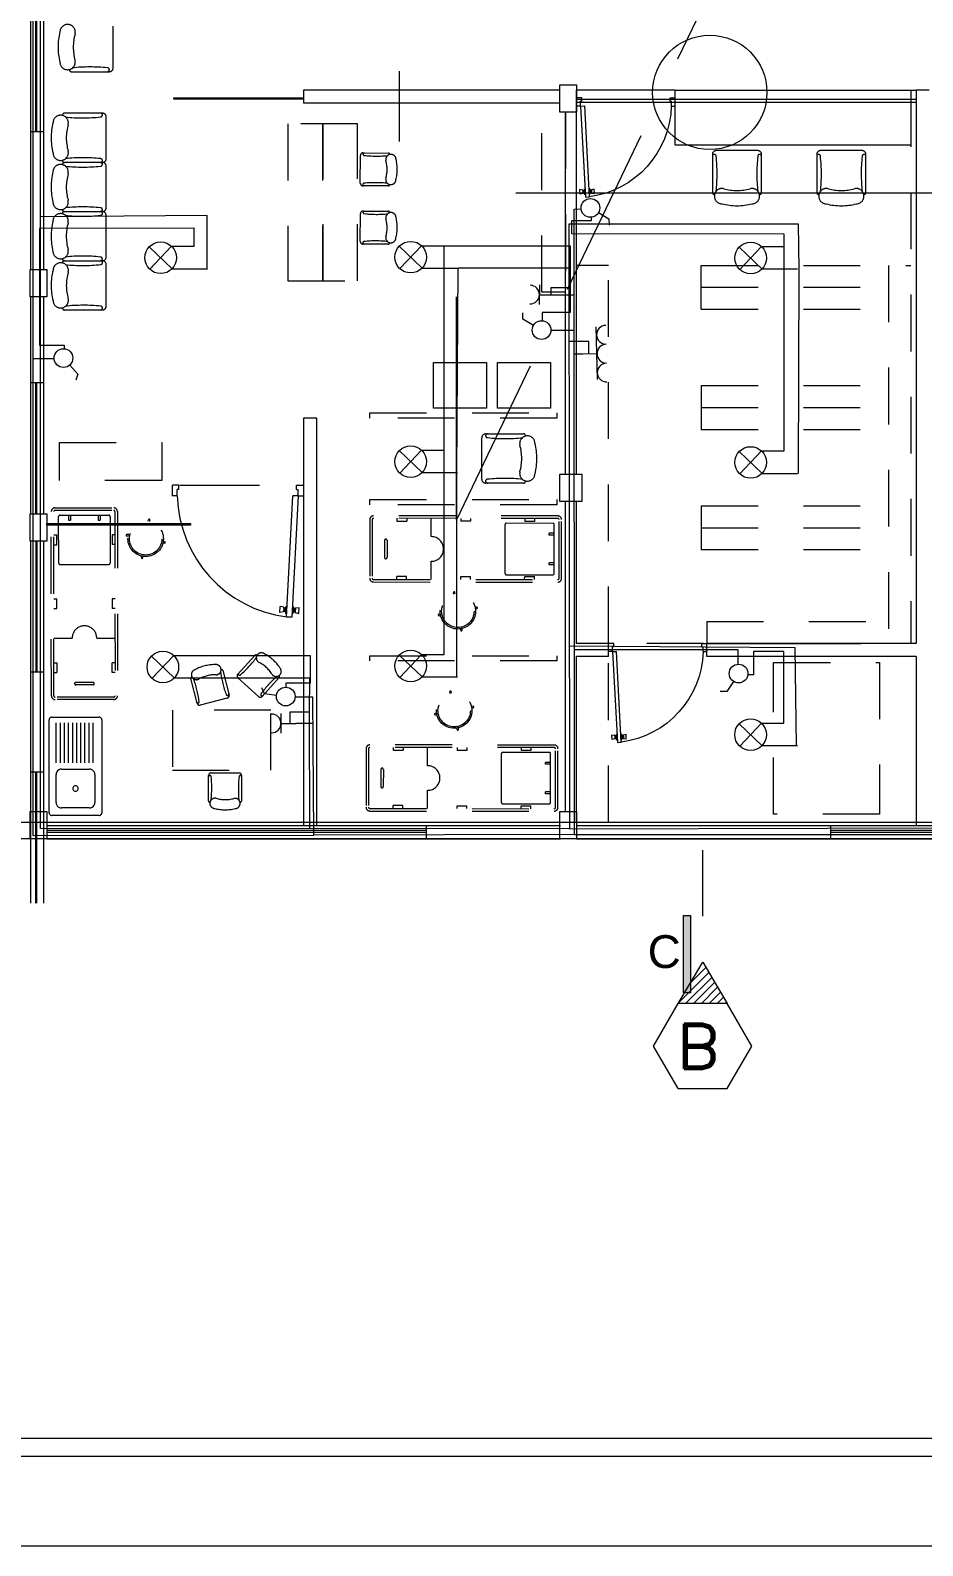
# Model space of a CAD drawing. Header units: millimetres. Extents: x 19.4 to 36.1, y 0 to 11.7.
# Drawn here: x 24.298 to 26.262, y 0 to 3.336 of the extents above; entities that cross this region are included whole.
import ezdxf

# ---------------------------------------------------------------- set-up
doc = ezdxf.new("R2010")
doc.units = ezdxf.units.MM
doc.header["$MEASUREMENT"] = 0
for name, pattern in [('ACAD_ISO12W100', [21, 12, -3, 0, -3, 0, -3]), ('CONTINUA', [0]), ('CORTES', [30, 24, -3, 0, -3]), ('DIS', [3.5, 2.5, -1]), ('HIDDEN2', [0.1875, 0.125, -0.0625]), ('NASCOSTA', [0.375, 0.25, -0.125]), ('STYLE_02', [0.295276, 0.19685, -0.098425]), ('TRAZO_Y_PUNTO', [1, 0.5, -0.25, 0, -0.25])]:
    doc.linetypes.add(name, pattern=pattern)
doc.layers.get('0').update_dxf_attribs({"lineweight": 9})
doc.layers.add('CUT 1 150', color=7, linetype='ACAD_ISO12W100', lineweight=5, true_color=0x2e2e2e)
for name, color, linetype, lineweight in [('Fasa', 1, 'Continuous', 9), ('Fasa MCB to end', 30, 'Continuous', 9), ('Lampu', 7, 'Continuous', 9), ('netral2', 5, 'NASCOSTA', 9), ('Saklar_SK', 7, 'Continuous', 9), ('SEGMENTED 1 150', 253, 'Continuous', 5), ('WALL 1 150', 250, 'Continuous', 13)]:
    doc.layers.add(name, color=color, linetype=linetype, lineweight=lineweight)
doc.styles.add('ROMAND', font='romand', dxfattribs={"width": 1.2})
doc.styles.add('ROMANS', font='Arial.ttf', dxfattribs={"height": 0.1})

# ---------------------------------------------------------------- blocks, each defined once
blk = doc.blocks.new('LAV-6')
for p, q in [((0.063, 0.565), (0.062, 0.558)), ((0.062, 0.126), (0.062, 0.558)), ((0.062, 0.558), (0.062, 0.558)), ((0.066, 0.571), (0.063, 0.565)), ((0.07, 0.576), (0.066, 0.571)), ((0.075, 0.58), (0.07, 0.576)), ((0.081, 0.583), (0.075, 0.58)), ((0.088, 0.584), (0.081, 0.583)), ((0.088, 0.584), (0.937, 0.584)), ((0.943, 0.583), (0.937, 0.584)), ((0.949, 0.58), (0.943, 0.583)), ((0.955, 0.576), (0.949, 0.58)), ((0.959, 0.571), (0.955, 0.576)), ((0.961, 0.565), (0.959, 0.571)), ((0.962, 0.558), (0.961, 0.565)), ((0.962, 0.558), (0.962, 0.126)), ((0.133, 0.482), (0.131, 0.469)), ((0.131, 0.215), (0.131, 0.469)), ((0.131, 0.469), (0.131, 0.469)), ((0.138, 0.494), (0.133, 0.482)), ((0.146, 0.505), (0.138, 0.494)), ((0.157, 0.513), (0.146, 0.505)), ((0.169, 0.518), (0.157, 0.513)), ((0.182, 0.52), (0.169, 0.518)), ((0.182, 0.52), (0.436, 0.52)), ((0.449, 0.518), (0.436, 0.52)), ((0.461, 0.513), (0.449, 0.518)), ((0.472, 0.505), (0.461, 0.513)), ((0.48, 0.494), (0.472, 0.505)), ((0.485, 0.482), (0.48, 0.494)), ((0.487, 0.469), (0.485, 0.482)), ((0.487, 0.469), (0.487, 0.215)), ((0.543, 0.517), (0.91, 0.517)), ((0.543, 0.48), (0.91, 0.48)), ((0.543, 0.442), (0.91, 0.442)), ((0.287, 0.354), (0.284, 0.348)), ((0.284, 0.348), (0.284, 0.342)), ((0.284, 0.342), (0.284, 0.335)), ((0.284, 0.335), (0.287, 0.329)), ((0.291, 0.36), (0.287, 0.354)), ((0.287, 0.329), (0.291, 0.324)), ((0.296, 0.364), (0.291, 0.36)), ((0.291, 0.324), (0.296, 0.32)), ((0.302, 0.366), (0.296, 0.364)), ((0.296, 0.32), (0.302, 0.317)), ((0.309, 0.367), (0.302, 0.366)), ((0.302, 0.317), (0.309, 0.316)), ((0.316, 0.366), (0.309, 0.367)), ((0.309, 0.316), (0.316, 0.317)), ((0.322, 0.364), (0.316, 0.366)), ((0.316, 0.317), (0.322, 0.32)), ((0.327, 0.36), (0.322, 0.364)), ((0.322, 0.32), (0.327, 0.324)), ((0.331, 0.354), (0.327, 0.36)), ((0.327, 0.324), (0.331, 0.329)), ((0.334, 0.348), (0.331, 0.354)), ((0.331, 0.329), (0.334, 0.335)), ((0.334, 0.342), (0.334, 0.348)), ((0.334, 0.342), (0.334, 0.342)), ((0.334, 0.335), (0.334, 0.342)), ((0.543, 0.405), (0.91, 0.405)), ((0.543, 0.367), (0.91, 0.367)), ((0.543, 0.33), (0.91, 0.33)), ((0.543, 0.292), (0.91, 0.292)), ((0.131, 0.215), (0.133, 0.202)), ((0.133, 0.202), (0.138, 0.189)), ((0.138, 0.189), (0.146, 0.179)), ((0.146, 0.179), (0.157, 0.171)), ((0.157, 0.171), (0.169, 0.166)), ((0.169, 0.166), (0.182, 0.164)), ((0.436, 0.164), (0.182, 0.164)), ((0.436, 0.164), (0.449, 0.166)), ((0.449, 0.166), (0.461, 0.171)), ((0.461, 0.171), (0.472, 0.179)), ((0.472, 0.179), (0.48, 0.189)), ((0.48, 0.189), (0.485, 0.202)), ((0.485, 0.202), (0.487, 0.215)), ((0.487, 0.215), (0.487, 0.215)), ((0.543, 0.255), (0.91, 0.255)), ((0.543, 0.217), (0.91, 0.217)), ((0.543, 0.18), (0.91, 0.18)), ((0.062, 0.126), (0.063, 0.12)), ((0.063, 0.12), (0.066, 0.114)), ((0.066, 0.114), (0.07, 0.109)), ((0.07, 0.109), (0.075, 0.104)), ((0.075, 0.104), (0.081, 0.102)), ((0.081, 0.102), (0.088, 0.101)), ((0.937, 0.101), (0.088, 0.101)), ((0.937, 0.101), (0.943, 0.102)), ((0.943, 0.102), (0.949, 0.104)), ((0.949, 0.104), (0.955, 0.109)), ((0.955, 0.109), (0.959, 0.114)), ((0.959, 0.114), (0.961, 0.12)), ((0.961, 0.12), (0.962, 0.126)), ((0.962, 0.126), (0.962, 0.126))]:
    blk.add_line(p, q)
blk = doc.blocks.new('PUERTA1')
at = {"lineweight": 15}
for p, q in [((-1.141, 0), (-1.2, 0)), ((-0.064, 0), (0, 0)), ((-0.064, -0.042), (-0.064, 0)), ((-1.156, -0.1), (-1.205, -0.1)), ((-1.156, -0.1), (-1.156, -0.042)), ((-1.141, -0.042), (-1.156, -0.042)), ((-1.141, -0.042), (-1.141, 0)), ((-0.156, -1.208), (-0.099, -0.099)), ((-0.049, -0.1), (-0.108, -1.21)), ((-0.049, -0.1), (-0.099, -0.099)), ((-0.064, -0.042), (-0.049, -0.042)), ((-0.049, -0.1), (-0.049, -0.042)), ((-0.049, -0.1), (0, -0.1)), ((-0.154, -1.105), (-0.164, -1.121)), ((-0.154, -1.105), (-0.158, -1.179)), ((-0.152, -1.105), (-0.154, -1.105)), ((-0.1, -1.108), (-0.104, -1.182)), ((-0.102, -1.108), (-0.1, -1.108)), ((-0.1, -1.108), (-0.092, -1.125)), ((-0.217, -1.167), (-0.214, -1.111)), ((-0.183, -1.162), (-0.217, -1.167)), ((-0.18, -1.119), (-0.214, -1.111)), ((-0.182, -1.153), (-0.183, -1.162)), ((-0.181, -1.128), (-0.182, -1.153)), ((-0.177, -1.153), (-0.182, -1.153)), ((-0.181, -1.128), (-0.18, -1.119)), ((-0.175, -1.129), (-0.181, -1.128)), ((-0.175, -1.129), (-0.177, -1.153)), ((-0.177, -1.153), (-0.177, -1.157)), ((-0.171, -1.157), (-0.177, -1.157)), ((-0.17, -1.126), (-0.175, -1.125)), ((-0.175, -1.129), (-0.175, -1.125)), ((-0.17, -1.126), (-0.171, -1.157)), ((-0.171, -1.157), (-0.171, -1.161)), ((-0.166, -1.162), (-0.171, -1.161)), ((-0.17, -1.126), (-0.169, -1.121)), ((-0.164, -1.121), (-0.169, -1.121)), ((-0.164, -1.121), (-0.166, -1.162)), ((-0.158, -1.179), (-0.166, -1.162)), ((-0.155, -1.179), (-0.158, -1.179)), ((-0.108, -1.21), (-0.156, -1.208)), ((-0.154, -1.142), (-0.154, -1.142)), ((-0.154, -1.142), (-0.154, -1.142)), ((-0.106, -1.182), (-0.104, -1.182)), ((-0.104, -1.182), (-0.094, -1.166)), ((-0.092, -1.125), (-0.094, -1.166)), ((-0.094, -1.166), (-0.088, -1.166)), ((-0.092, -1.125), (-0.086, -1.125)), ((-0.087, -1.13), (-0.088, -1.161)), ((-0.088, -1.161), (-0.083, -1.162)), ((-0.088, -1.161), (-0.088, -1.166)), ((-0.087, -1.13), (-0.086, -1.125)), ((-0.087, -1.13), (-0.081, -1.13)), ((-0.082, -1.158), (-0.083, -1.162)), ((-0.081, -1.134), (-0.082, -1.158)), ((-0.082, -1.158), (-0.077, -1.159)), ((-0.081, -1.134), (-0.081, -1.13)), ((-0.081, -1.134), (-0.075, -1.134)), ((-0.075, -1.134), (-0.077, -1.159)), ((-0.077, -1.159), (-0.077, -1.168)), ((-0.077, -1.168), (-0.044, -1.176)), ((-0.075, -1.125), (-0.041, -1.12)), ((-0.075, -1.134), (-0.075, -1.125)), ((-0.044, -1.176), (-0.041, -1.12))]:
    blk.add_line(p, q, dxfattribs=at)
at = {"color": 8, "lineweight": 15}
blk.add_arc((-0.007, -0.068), 1.149, 181.6009, 262.5258, dxfattribs=at)
blk = doc.blocks.new('saklar tunggal')
at = {"color": 30}
for p, q in [((6.9703, 1.4504), (6.9843, 1.4734)), ((6.9843, 1.4734), (6.9985, 1.4734))]:
    blk.add_line(p, q, dxfattribs=at)
blk.add_circle((6.9596, 1.4329), 0.0206, dxfattribs=at)
blk = doc.blocks.new('saklar')
at = {"color": 64}
for p, q in [((6.8013, 1.4433), (6.8013, 1.4759)), ((6.7795, 1.4433), (6.8231, 1.4433))]:
    blk.add_line(p, q, dxfattribs=at)
blk.add_arc((6.8013, 1.4228), 0.0206, 0, 180, dxfattribs=at)
blk = doc.blocks.new('sk 3')
at = {"color": 64}
for p, q in [((24.4324, 4.4454), (24.4324, 4.478)), ((24.376, 4.4455), (24.492, 4.4464))]:
    blk.add_line(p, q, dxfattribs=at)
for centre in [(24.3908, 4.425), (24.4324, 4.4248), (24.4741, 4.4252)]:
    blk.add_arc(centre, 0.0206, 0, 180, dxfattribs=at)
blk = doc.blocks.new('lampu')
at = {"color": 250}
for p, q in [((7.1357, 3.4391), (7.1861, 3.391)), ((7.1848, 3.4404), (7.137, 3.3898)), ((7.1609, 3.4151), (7.1609, 3.4151))]:
    blk.add_line(p, q, dxfattribs=at)
at = {"color": 230}
blk.add_circle((7.1609, 3.4151), 0.0348, dxfattribs=at)
blk = doc.blocks.new('*U62')
at = {"layer": 'Fasa', "linetype": 'CONTINUA', "ltscale": 100}
blk.add_line((-0.0106, 0.0253), (0.0393, 0.0253), dxfattribs=at)
at = {"layer": 'netral2', "linetype": 'STYLE_02'}
blk.add_line((-0.0092, -0.024), (0.0691, -0.024), dxfattribs=at)
at = {"layer": 'Lampu', "color": 250}
blk.add_blockref('lampu', (-7.1952, -3.4151), dxfattribs=at)
blk = doc.blocks.new('*U63')
at = {"layer": 'netral2', "color": 0, "linetype": 'ByBlock', "lineweight": -2, "transparency": 16777216}
for p in [(0, 0.9), (0, 0.45), (0, 0)]:
    blk.add_blockref('*U62', p, dxfattribs=at)
blk = doc.blocks.new('*U70')
at = {"layer": 'Fasa', "linetype": 'CONTINUA', "ltscale": 100}
blk.add_line((-0.0106, 0.0253), (0.0393, 0.0253), dxfattribs=at)
at = {"layer": 'netral2', "linetype": 'STYLE_02'}
blk.add_line((-0.0092, -0.024), (0.0691, -0.024), dxfattribs=at)
at = {"layer": 'Lampu', "color": 250}
blk.add_blockref('lampu', (-7.1952, -3.4151), dxfattribs=at)
blk = doc.blocks.new('*U71')
at = {"layer": 'netral2', "color": 0, "linetype": 'ByBlock', "lineweight": -2, "transparency": 16777216}
for p in [(0, 0.45), (0, 0)]:
    blk.add_blockref('*U70', p, dxfattribs=at)

msp = doc.modelspace()

# ---------------------------------------------------------------- hatches: boundary and pattern name
at = {"layer": 'CUT 1 150', "linetype": 'TRAZO_Y_PUNTO', "lineweight": 0, "ltscale": 3, "true_color": 0x000000}
msp.add_hatch(color=18, dxfattribs=at).paths.add_polyline_path([(25.7353, 1.2171), (25.7513, 1.2171), (25.7513, 1.3874), (25.7353, 1.3874)])
h = msp.add_hatch(dxfattribs=at)
h.set_pattern_fill('ANSI31', color=18, scale=0.098028, style=0)
h.set_pattern_definition([(45, (-2179.873226, 1114.584023), (-0.00866449456, 0.008664494563), [])])
h.paths.add_polyline_path([(25.778, 1.2848), (25.724, 1.1937), (25.832, 1.1937)])

# ---------------------------------------------------------------- linework, layer by layer
for p, q in [((33.2109, 0.2358), (19.8251, 0.2358)), ((35.7049, 0.1965), (19.7858, 0.1965)), ((19.3927, 0), (35.9015, 0)), ((19.3927, 0), (35.9015, 0))]:
    msp.add_line(p, q)
at = {"ltscale": 0.8}
msp.add_circle((25.7935, 3.1996), 0.1258, dxfattribs=at)
at = {"linetype": 'HIDDEN2'}
for centre, radius in [((24.5518, 2.2167), 0.039), ((24.5518, 2.2167), 0.0357), ((25.2389, 2.0571), 0.039), ((25.2389, 2.0571), 0.0357), ((25.2309, 1.8385), 0.039), ((25.2309, 1.8385), 0.0357)]:
    msp.add_circle(centre, radius, dxfattribs=at)
for centre, radius, start, end in [((24.38, 3.3322), 0.0169, 347.3041, 178.4148), ((24.4943, 3.2993), 0.1354, 165.7344, 194.2345), ((24.4964, 3.2993), 0.1041, 163.7242, 196.2446), ((24.38, 3.2664), 0.0169, 181.5541, 12.6648), ((24.3881, 3.2493), 0.00417, 179.9844, 269.9844), ((24.4292, 2.8968), 0.3588, 83.8435, 96.2474), ((24.4677, 3.2494), 0.00417, 269.9844, 89.9844), ((24.4719, 3.2535), 0.00833, 269.9844, 359.9844), ((24.3647, 3.1324), 0.0169, 347.3041, 178.4148), ((24.3728, 3.1496), 0.00417, 89.9844, 179.9844), ((24.4134, 3.5022), 0.3588, 263.8435, 276.2474), ((24.4524, 3.1496), 0.00417, 269.9844, 89.9844), ((24.4566, 3.1455), 0.00833, 359.9844, 89.9844), ((24.479, 3.0995), 0.1354, 165.7344, 194.2345), ((24.4811, 3.0995), 0.1041, 163.7242, 196.2446), ((24.3647, 3.0667), 0.0169, 181.5541, 12.6648), ((25.8075, 3.063), 0.00833, 89.9844, 179.9844), ((25.8991, 3.063), 0.00833, 359.9844, 89.9844), ((26.0372, 3.063), 0.00833, 89.9844, 179.9844), ((26.1288, 3.063), 0.00833, 359.9844, 89.9844), ((24.3646, 3.0241), 0.0169, 347.3041, 178.4148), ((24.3728, 3.0496), 0.00417, 179.9844, 269.9844), ((24.3728, 3.0413), 0.00417, 89.9844, 179.9844), ((24.4139, 2.697), 0.3588, 83.8435, 96.2474), ((24.4133, 3.3939), 0.3588, 263.8435, 276.2474), ((24.4524, 3.0496), 0.00417, 269.9844, 89.9844), ((24.4524, 3.0413), 0.00417, 269.9844, 89.9844), ((24.4566, 3.0538), 0.00833, 269.9844, 359.9844), ((24.4566, 3.0371), 0.00833, 359.9844, 89.9844), ((25.0301, 3.0609), 0.00558, 89.7283, 179.7283), ((25.0329, 3.0636), 0.00279, 89.7283, 269.7283), ((25.0602, 3.2996), 0.2403, 263.4654, 275.8692), ((25.0916, 3.0518), 0.0113, 1.298, 192.4087), ((25.0135, 3.0302), 0.0697, 343.4681, 15.9885), ((25.0862, 3.0633), 0.00279, 359.7283, 89.7283), ((25.0149, 3.0302), 0.0907, 345.4783, 13.9783), ((25.8033, 3.0589), 0.00417, 359.9844, 179.9844), ((25.4508, 3.0198), 0.3588, 353.8435, 6.2474), ((26.2559, 3.0204), 0.3588, 173.8435, 186.2474), ((25.9033, 3.0588), 0.00417, 359.9844, 179.9844), ((26.033, 3.0588), 0.00417, 359.9844, 179.9844), ((25.6804, 3.0198), 0.3588, 353.8435, 6.2474), ((26.4856, 3.0203), 0.3588, 173.8435, 186.2474), ((26.133, 3.0588), 0.00417, 359.9844, 179.9844), ((24.479, 2.9912), 0.1354, 165.7344, 194.2345), ((24.4811, 2.9912), 0.1041, 163.7242, 196.2446), ((25.0914, 3.0078), 0.0113, 167.0479, 358.1587), ((25.0298, 2.9995), 0.00558, 179.7283, 269.7283), ((25.0326, 2.9967), 0.00279, 89.7283, 269.7283), ((25.0572, 2.7605), 0.2403, 83.4654, 95.8692), ((25.0859, 2.9964), 0.00279, 269.7283, 359.7283), ((25.8034, 2.9792), 0.00417, 179.9844, 269.9844), ((25.8205, 2.9711), 0.0169, 77.3041, 268.4148), ((25.8534, 3.0875), 0.1041, 253.7242, 286.2446), ((25.8862, 2.9711), 0.0169, 271.5541, 102.6648), ((25.9034, 2.9792), 0.00417, 269.9844, 359.9844), ((26.0331, 2.9792), 0.00417, 179.9844, 269.9844), ((26.0502, 2.9711), 0.0169, 77.3041, 268.4148), ((26.0831, 3.0875), 0.1041, 253.7242, 286.2446), ((26.1159, 2.9711), 0.0169, 271.5541, 102.6648), ((26.133, 2.9792), 0.00417, 269.9844, 359.9844), ((24.3646, 2.9584), 0.0169, 181.5541, 12.6648), ((24.3727, 2.9413), 0.00417, 179.9844, 269.9844), ((24.3727, 2.9329), 0.00417, 89.9844, 179.9844), ((24.4139, 2.5887), 0.3588, 83.8435, 96.2474), ((24.4524, 2.9413), 0.00417, 269.9844, 89.9844), ((24.4524, 2.933), 0.00417, 269.9844, 89.9844), ((24.4565, 2.9455), 0.00833, 269.9844, 359.9844), ((24.4565, 2.9288), 0.00833, 359.9844, 89.9844), ((25.0301, 2.9327), 0.00558, 89.7283, 179.7283), ((25.0329, 2.9355), 0.00279, 89.7283, 269.7283), ((25.0862, 2.9352), 0.00279, 359.7283, 89.7283), ((25.8534, 3.0855), 0.1354, 255.7344, 284.2345), ((26.0831, 3.0854), 0.1354, 255.7344, 284.2345), ((24.479, 2.8829), 0.1354, 165.7344, 194.2345), ((24.3646, 2.9158), 0.0169, 347.3041, 178.4148), ((24.4133, 3.2856), 0.3588, 263.8435, 276.2474), ((24.481, 2.8829), 0.1041, 163.7242, 196.2446), ((25.0602, 3.1714), 0.2403, 263.4654, 275.8692), ((25.0916, 2.9237), 0.0113, 1.298, 192.4087), ((25.0135, 2.902), 0.0697, 343.4681, 15.9885), ((25.0149, 2.902), 0.0907, 345.4783, 13.9783), ((25.0298, 2.8713), 0.00558, 179.7283, 269.7283), ((25.0326, 2.8685), 0.00279, 89.7283, 269.7283), ((25.0572, 2.6323), 0.2403, 83.4654, 95.8692), ((25.0914, 2.8797), 0.0113, 167.0479, 358.1587), ((24.3646, 2.8501), 0.0169, 181.5541, 12.6648), ((24.4139, 2.4804), 0.3588, 83.8435, 96.2474), ((24.4523, 2.833), 0.00417, 269.9844, 89.9844), ((24.4565, 2.8372), 0.00833, 269.9844, 359.9844), ((25.0859, 2.8682), 0.00279, 269.7283, 359.7283), ((24.4791, 2.7746), 0.1354, 165.7344, 194.2345), ((24.3648, 2.8075), 0.0169, 347.3041, 178.4148), ((24.3727, 2.833), 0.00417, 179.9844, 269.9844), ((24.3729, 2.8246), 0.00417, 89.9844, 179.9844), ((24.4135, 3.1772), 0.3588, 263.8435, 276.2474), ((24.4812, 2.7746), 0.1041, 163.7242, 196.2446), ((24.4525, 2.8247), 0.00417, 269.9844, 89.9844), ((24.4567, 2.8205), 0.00833, 359.9844, 89.9844), ((24.3648, 2.7418), 0.0169, 181.5541, 12.6648), ((24.3729, 2.7246), 0.00417, 179.9844, 269.9844), ((24.414, 2.3721), 0.3588, 83.8435, 96.2474), ((24.4525, 2.7247), 0.00417, 269.9844, 89.9844), ((24.4567, 2.7289), 0.00833, 269.9844, 359.9844), ((25.3, 2.4394), 0.00833, 90.0156, 180.0156), ((25.3042, 2.4436), 0.00417, 90.0156, 270.0156), ((25.3432, 2.7961), 0.3588, 263.7526, 276.1565), ((25.3919, 2.4264), 0.0169, 1.5852, 192.6959), ((25.3838, 2.4435), 0.00417, 0.0156, 90.0156), ((25.2755, 2.3935), 0.1041, 343.7554, 16.2758), ((25.2776, 2.3935), 0.1354, 345.7655, 14.2656), ((25.3, 2.3478), 0.00833, 180.0156, 270.0156), ((25.3042, 2.3436), 0.00417, 90.0156, 270.0156), ((25.3427, 1.991), 0.3588, 83.7526, 96.1565), ((25.3919, 2.3607), 0.0169, 167.3352, 358.4459), ((25.3838, 2.3435), 0.00417, 270.0156, 0.0156), ((24.3521, 2.2768), 0.00812, 90.042, 180.042), ((24.3521, 2.2768), 0.00271, 90.042, 180.042), ((24.3629, 2.266), 0.00271, 90.042, 180.042), ((24.4706, 2.2661), 0.00271, 0.042, 90.042), ((24.4814, 2.2769), 0.00812, 0.042, 90.042), ((24.4814, 2.2769), 0.00271, 0.042, 90.042), ((24.5597, 2.2582), 0.00162, 348.0899, 170.2941), ((25.0533, 2.2592), 0.00812, 89.958, 179.958), ((25.0533, 2.2592), 0.00271, 89.958, 179.958), ((25.3455, 2.2482), 0.00271, 89.958, 179.958), ((25.4484, 2.2481), 0.00271, 359.958, 89.958), ((25.4592, 2.2589), 0.00812, 359.958, 89.958), ((25.4592, 2.2589), 0.00271, 359.958, 89.958), ((24.5104, 2.2247), 0.00162, 78.0899, 260.2941), ((24.5123, 2.2246), 0.00217, 354.192, 79.192), ((24.5933, 2.2088), 0.00162, 258.0899, 80.2941), ((25.0803, 2.2134), 0.00271, 359.958, 179.958), ((25.1804, 2.1944), 0.0271, 269.958, 89.958), ((24.5439, 2.1753), 0.00162, 168.0899, 350.2941), ((25.0803, 2.1756), 0.00271, 179.958, 359.958), ((24.363, 2.1632), 0.00271, 180.042, 270.042), ((24.4707, 2.1632), 0.00271, 270.042, 0.042), ((25.3455, 2.1404), 0.00271, 179.958, 269.958), ((25.4483, 2.1404), 0.00271, 269.958, 359.958), ((25.0532, 2.1298), 0.00812, 179.958, 269.958), ((25.0532, 2.1298), 0.00271, 179.958, 269.958), ((25.4591, 2.1295), 0.00271, 269.958, 359.958), ((25.4591, 2.1295), 0.00812, 269.958, 359.958), ((25.231, 2.0985), 0.00162, 9.7059, 191.9101), ((25.1974, 2.0491), 0.00162, 99.7059, 281.9101), ((25.2804, 2.065), 0.00162, 279.7059, 101.9101), ((24.417, 1.9981), 0.0271, 0.042, 180.042), ((25.2468, 2.0156), 0.00162, 189.7059, 11.9101), ((25.2467, 2.0176), 0.00217, 10.808, 95.808), ((24.7038, 1.849), 0.0907, 89.8866, 118.3867), ((24.7065, 1.9286), 0.0113, 271.4563, 102.567), ((24.6019, 2.0977), 0.2403, 311.2858, 323.6897), ((24.7944, 1.9583), 0.00279, 47.5488, 137.5488), ((24.8066, 1.9546), 0.0113, 49.1184, 240.2291), ((24.7702, 1.8822), 0.0697, 31.2886, 63.809), ((24.7711, 1.8832), 0.0907, 33.2987, 61.7988), ((24.654, 1.9098), 0.00279, 104.1367, 194.1367), ((24.6638, 1.9179), 0.0113, 105.7063, 296.8171), ((24.4316, 1.8259), 0.2403, 7.8737, 20.2776), ((24.7042, 1.8477), 0.0697, 87.8765, 120.3969), ((24.9545, 1.957), 0.2403, 187.8737, 200.2776), ((24.7189, 1.9262), 0.00279, 14.1367, 104.1367), ((24.7586, 1.9151), 0.00558, 137.5488, 227.5488), ((24.7584, 1.919), 0.00279, 137.5488, 317.5488), ((24.9994, 1.7334), 0.2403, 131.2858, 143.6897), ((24.839, 1.9249), 0.0113, 214.8684, 45.9791), ((24.8438, 1.9131), 0.00279, 317.5488, 47.5488), ((24.3524, 1.8709), 0.00812, 180.042, 270.042), ((24.3524, 1.8709), 0.00271, 180.042, 270.042), ((24.3981, 1.898), 0.00271, 90.042, 270.042), ((24.436, 1.898), 0.00271, 270.042, 90.042), ((24.4817, 1.871), 0.00812, 270.042, 0.042), ((24.4817, 1.871), 0.00271, 270.042, 0.042), ((24.7319, 1.8745), 0.00279, 194.1367, 14.1367), ((24.7298, 1.8711), 0.00558, 284.1367, 14.1367), ((24.8039, 1.8737), 0.00558, 227.5488, 317.5488), ((24.8078, 1.8738), 0.00279, 137.5488, 317.5488), ((25.2229, 1.88), 0.00162, 9.7059, 191.9101), ((24.667, 1.8581), 0.00279, 194.1367, 14.1367), ((24.6703, 1.8561), 0.00558, 194.1367, 284.1367), ((25.2723, 1.8464), 0.00162, 279.7059, 101.9101), ((25.1894, 1.8306), 0.00162, 99.7059, 281.9101), ((25.2388, 1.7971), 0.00162, 189.7059, 11.9101), ((25.2387, 1.799), 0.00217, 10.808, 95.808), ((25.0452, 1.7549), 0.00812, 89.958, 179.958), ((25.0452, 1.7549), 0.00271, 89.958, 179.958), ((25.3375, 1.7439), 0.00271, 89.958, 179.958), ((25.4403, 1.7438), 0.00271, 359.958, 89.958), ((25.4512, 1.7546), 0.00812, 359.958, 89.958), ((25.4512, 1.7546), 0.00271, 359.958, 89.958), ((25.0722, 1.7092), 0.00271, 359.958, 179.958), ((25.1724, 1.6901), 0.0271, 269.958, 89.958), ((24.696, 1.6959), 0.00558, 89.7283, 179.7283), ((24.6932, 1.6931), 0.00279, 359.7283, 179.7283), ((24.457, 1.6686), 0.2403, 353.4654, 5.8692), ((24.9961, 1.6655), 0.2403, 173.4654, 185.8692), ((24.7574, 1.6956), 0.00558, 359.7283, 89.7283), ((24.7602, 1.6928), 0.00279, 359.7283, 179.7283), ((25.0722, 1.6713), 0.00271, 179.958, 359.958), ((24.6929, 1.6398), 0.00279, 179.7283, 269.7283), ((24.7044, 1.6343), 0.0113, 77.0479, 268.1587), ((24.7267, 1.7122), 0.0697, 253.4681, 285.9885), ((24.7484, 1.6341), 0.0113, 271.298, 102.4087), ((24.7599, 1.6395), 0.00279, 269.7283, 359.7283), ((25.3374, 1.6362), 0.00271, 179.958, 269.958), ((25.4403, 1.6361), 0.00271, 269.958, 359.958), ((24.7267, 1.7108), 0.0907, 255.4783, 283.9783), ((25.0451, 1.6256), 0.00812, 179.958, 269.958), ((25.0451, 1.6256), 0.00271, 179.958, 269.958), ((25.4511, 1.6253), 0.00271, 269.958, 359.958), ((25.4511, 1.6253), 0.00812, 269.958, 359.958)]:
    msp.add_arc(centre, radius, start, end, dxfattribs=at)
at = {"layer": 'CUT 1 150', "color": 18, "linetype": 'TRAZO_Y_PUNTO', "lineweight": 0, "ltscale": 3, "true_color": 0x000000}
for p, q in [((25.6699, 1.1001), (25.724, 1.1937)), ((25.832, 1.1937), (25.724, 1.1937)), ((25.8861, 1.1001), (25.832, 1.1937)), ((25.724, 1.0066), (25.6699, 1.1001)), ((25.832, 1.0066), (25.8861, 1.1001)), ((25.724, 1.0066), (25.832, 1.0066))]:
    msp.add_line(p, q, dxfattribs=at)
for points in [[(25.7777, 1.5316), (25.7777, 1.3863)], [(25.724, 1.1937), (25.778, 1.2848), (25.832, 1.1937)]]:
    msp.add_lwpolyline(points, dxfattribs=at)
msp.add_lwpolyline([(25.7513, 1.3874), (25.7513, 1.2171), (25.7353, 1.2171), (25.7353, 1.3874)], close=True, dxfattribs=at)
at = {"layer": 'Fasa', "linetype": 'CONTINUA', "ltscale": 100}
for p, q in [((25.4901, 2.8883), (25.49, 2.9178)), ((25.49, 2.9178), (25.5332, 2.9178)), ((25.5332, 2.9178), (25.5332, 2.9249)), ((24.6582, 2.9007), (24.3179, 2.8997)), ((24.3179, 2.8997), (24.3179, 2.6429)), ((24.6582, 2.8607), (24.6582, 2.9007)), ((25.9574, 2.8876), (25.4901, 2.8883)), ((25.957, 2.8602), (25.9574, 2.8876)), ((24.6083, 2.8607), (24.6582, 2.8607)), ((25.2085, 2.4121), (25.2085, 2.8621)), ((25.2085, 2.8621), (25.4865, 2.8621)), ((25.4865, 2.8621), (25.4865, 2.715)), ((25.957, 2.4102), (25.957, 2.8602)), ((25.4865, 2.715), (25.4246, 2.715)), ((25.4246, 2.715), (25.4246, 2.6967)), ((24.3179, 2.6429), (24.3723, 2.6429)), ((24.3723, 2.6429), (24.3723, 2.6352)), ((25.2085, 1.9621), (25.2085, 2.4121)), ((25.9567, 1.9684), (25.8897, 1.9684)), ((25.8897, 1.9684), (25.8897, 1.9173)), ((25.9567, 1.8108), (25.9567, 1.9684)), ((24.6133, 1.9598), (24.6632, 1.9598)), ((24.6632, 1.9598), (24.9139, 1.9599)), ((24.9139, 1.9599), (24.9139, 1.8992)), ((25.8897, 1.9173), (25.8773, 1.9173)), ((24.9139, 1.8992), (24.8604, 1.8992)), ((24.8604, 1.8992), (24.8604, 1.89)), ((25.9069, 1.8108), (25.9567, 1.8108))]:
    msp.add_line(p, q, dxfattribs=at)
at = {"layer": 'Fasa MCB to end', "linetype": 'CONTINUA', "ltscale": 100}
for p, q in [((24.3041, 1.5629), (24.3043, 4.7408)), ((25.4949, 2.9424), (25.5105, 2.9434)), ((25.496, 1.5652), (25.4949, 2.9424)), ((25.4497, 2.7537), (25.4949, 2.7537)), ((25.4439, 2.6763), (25.4955, 2.6763)), ((24.3499, 2.6132), (24.304, 2.6132)), ((25.5133, 2.6235), (25.4955, 2.6235)), ((25.4959, 1.9734), (25.855, 1.9734)), ((25.855, 1.9734), (25.855, 1.9403)), ((24.9196, 1.8683), (24.8811, 1.8683)), ((24.9219, 1.5641), (24.9196, 1.8683)), ((24.8824, 1.8106), (24.9202, 1.8106)), ((24.922, 1.5638), (24.3041, 1.5629)), ((25.4961, 1.5656), (24.9219, 1.5641)), ((26.9363, 1.5651), (25.496, 1.5652))]:
    msp.add_line(p, q, dxfattribs=at)
at = {"layer": 'netral2', "linetype": 'CONTINUA', "ltscale": 100}
for p, q in [((24.3202, 1.5793), (24.3199, 4.7505)), ((24.6873, 2.9282), (24.3203, 2.9259)), ((24.6873, 2.8127), (24.6873, 2.9282)), ((25.4851, 1.5773), (25.4838, 2.9101)), ((25.4838, 2.9101), (25.9883, 2.9101)), ((25.9883, 2.9101), (25.9897, 2.8103)), ((25.2369, 2.3626), (25.2399, 2.8134)), ((25.2399, 2.8134), (25.4839, 2.8135)), ((25.9897, 2.8103), (25.9884, 2.3608)), ((25.444, 2.7542), (25.444, 2.7702)), ((25.444, 2.7702), (25.4842, 2.7702)), ((25.5274, 2.6508), (25.4838, 2.6511)), ((25.5274, 2.6242), (25.5274, 2.6508)), ((25.2369, 1.9119), (25.2369, 2.3626)), ((25.9812, 1.9764), (25.4853, 1.9806)), ((25.9843, 1.7616), (25.9812, 1.9764)), ((24.693, 1.9107), (24.9124, 1.9108)), ((24.9124, 1.9108), (24.9116, 1.8361)), ((24.8695, 1.8116), (24.8695, 1.836)), ((24.8695, 1.836), (24.9119, 1.836)), ((24.9119, 1.836), (24.9123, 1.5786)), ((25.4848, 1.5782), (24.3202, 1.5793)), ((26.9225, 1.5811), (25.4851, 1.5773))]:
    msp.add_line(p, q, dxfattribs=at)
at = {"layer": 'netral2', "linetype": 'STYLE_02'}
for p, q in [((24.6097, 2.8114), (24.688, 2.8114)), ((24.6147, 1.9105), (24.693, 1.9105)), ((25.9083, 1.7615), (25.9866, 1.7615))]:
    msp.add_line(p, q, dxfattribs=at)
at = {"layer": 'SEGMENTED 1 150', "linetype": 'NASCOSTA', "lineweight": 9, "ltscale": 1.5}
msp.add_line((25.2366, 2.2596), (26.9085, 5.7426), dxfattribs=at)
at = {"layer": 'SEGMENTED 1 150', "linetype": 'DIS', "ltscale": 0.2}
msp.add_line((25.2361, 2.2596), (25.2361, 2.7496), dxfattribs=at)
at = {"layer": 'SEGMENTED 1 150', "linetype": 'DIS', "ltscale": 0.07}
msp.add_line((24.6271, 2.3352), (24.8864, 2.3352), dxfattribs=at)
at = {"layer": 'WALL 1 150', "lineweight": 15, "ltscale": 0.5}
for p, q in [((24.2983, 3.9797), (24.2983, 2.8098)), ((24.3272, 3.9797), (24.3272, 2.8098)), ((24.8993, 3.2044), (24.8993, 3.1756)), ((25.4642, 3.2044), (24.8993, 3.2044)), ((25.5003, 2.3592), (25.5003, 3.2044)), ((26.2477, 3.2044), (26.2477, 1.9865)), ((26.2766, 3.2044), (26.2477, 3.2044)), ((25.4642, 3.1756), (24.8993, 3.1756)), ((26.2477, 3.1842), (25.5003, 3.1842)), ((25.4762, 2.3592), (25.4762, 3.1563)), ((24.2983, 2.7496), (24.2983, 2.2717)), ((24.3272, 2.7496), (24.3272, 2.2717)), ((24.3272, 2.5604), (24.2983, 2.5604)), ((24.9282, 2.482), (24.8993, 2.482)), ((24.9282, 1.5854), (24.9282, 2.482)), ((24.6106, 2.3111), (24.6106, 2.3352)), ((25.4762, 1.6167), (25.4762, 2.2991)), ((25.5003, 1.9865), (25.5003, 2.2991)), ((24.2983, 2.2115), (24.2983, 1.4144)), ((24.3272, 2.2115), (24.3272, 1.4144)), ((25.5702, 1.9865), (25.5003, 1.9865)), ((25.5702, 1.9576), (25.5702, 1.9865)), ((26.2477, 1.9865), (25.7867, 1.9865)), ((25.7867, 1.9576), (25.7867, 1.9865)), ((25.5003, 1.5926), (25.5003, 1.9576)), ((25.5702, 1.9576), (25.5003, 1.9576)), ((26.2477, 1.9576), (25.7867, 1.9576)), ((26.2477, 1.9576), (26.2477, 1.5854)), ((24.3272, 1.9229), (24.2983, 1.9229)), ((24.3272, 1.7031), (24.2983, 1.7031)), ((24.3344, 1.5854), (25.4647, 1.5854)), ((25.1692, 1.5854), (25.1692, 1.5565)), ((25.4998, 1.5854), (26.9081, 1.5854)), ((24.3344, 1.5565), (25.4647, 1.5565)), ((25.4998, 1.5565), (26.9085, 1.5565))]:
    msp.add_line(p, q, dxfattribs=at)
at = {"layer": 'WALL 1 150', "ltscale": 0.025}
for p, q in [((24.3101, 3.1137), (24.3101, 3.4024)), ((24.3119, 3.1137), (24.3119, 3.4024)), ((24.3122, 3.1137), (24.3122, 3.4024)), ((24.3101, 2.2717), (24.3101, 2.5604)), ((24.3119, 2.2717), (24.3119, 2.5604)), ((24.3122, 2.2717), (24.3122, 2.5604)), ((24.3101, 2.2115), (24.3101, 1.9229)), ((24.3119, 2.2115), (24.3119, 1.9229)), ((24.3122, 2.2115), (24.3122, 1.9229)), ((25.4568, 1.9594), (25.4568, 1.9479)), ((24.3101, 1.4144), (24.3101, 1.7031)), ((24.3119, 1.4144), (24.3119, 1.7031)), ((24.3122, 1.4144), (24.3122, 1.7031))]:
    msp.add_line(p, q, dxfattribs=at)
at = {"layer": 'WALL 1 150', "linetype": 'HIDDEN2'}
for p, q in [((24.4802, 3.2535), (24.4802, 3.3452)), ((24.3839, 3.2493), (24.3839, 3.2493)), ((24.3881, 3.2451), (24.4719, 3.2452)), ((26.2357, 3.2044), (26.2357, 1.9865)), ((24.3686, 3.1496), (24.3686, 3.1496)), ((24.4566, 3.1538), (24.3728, 3.1537)), ((24.4649, 3.0538), (24.4649, 3.1455)), ((25.0182, 3.1306), (24.8649, 3.1306)), ((24.9409, 3.1306), (24.9409, 2.7845)), ((25.0182, 2.7845), (25.0182, 3.1306)), ((25.8991, 3.0713), (25.8075, 3.0714)), ((26.1288, 3.0713), (26.0372, 3.0713)), ((24.3686, 3.0496), (24.3686, 3.0496)), ((24.3686, 3.0413), (24.3686, 3.0413)), ((24.4566, 3.0455), (24.3728, 3.0454)), ((24.4649, 2.9455), (24.4649, 3.0371)), ((25.0242, 2.9995), (25.0245, 3.0609)), ((25.0301, 3.0664), (25.0862, 3.0661)), ((25.089, 3.0633), (25.089, 3.0633)), ((25.7992, 3.063), (25.7992, 2.9792)), ((25.9075, 2.9792), (25.9075, 3.063)), ((26.0288, 3.063), (26.0289, 2.9792)), ((26.1372, 2.9792), (26.1371, 3.063)), ((25.0859, 2.9936), (25.0298, 2.9939)), ((25.0887, 2.9964), (25.0887, 2.9964)), ((25.8034, 2.9751), (25.8034, 2.9751)), ((25.9034, 2.9751), (25.9034, 2.9751)), ((26.0331, 2.9751), (26.0331, 2.9751)), ((26.133, 2.975), (26.133, 2.975)), ((24.3686, 2.9413), (24.3686, 2.9413)), ((24.3727, 2.9371), (24.4565, 2.9372)), ((25.0301, 2.9383), (25.0862, 2.9379)), ((24.3686, 2.9329), (24.3686, 2.9329)), ((24.4648, 2.8372), (24.4649, 2.9288)), ((25.0242, 2.8713), (25.0245, 2.9327)), ((25.089, 2.9351), (25.089, 2.9351)), ((25.0859, 2.8654), (25.0298, 2.8657)), ((25.0887, 2.8682), (25.0887, 2.8682)), ((24.3686, 2.833), (24.3686, 2.833)), ((24.3688, 2.8246), (24.3688, 2.8246)), ((24.3727, 2.8288), (24.4567, 2.8289)), ((24.465, 2.7289), (24.465, 2.8205)), ((25.5702, 2.8186), (25.5003, 2.8186)), ((25.5702, 1.9865), (25.5702, 2.8186)), ((25.7747, 2.7224), (25.7747, 2.8186)), ((25.7747, 2.8186), (26.2357, 2.8186)), ((26.1867, 2.8186), (26.1867, 1.9865)), ((25.7747, 2.7705), (26.1867, 2.7705)), ((24.3687, 2.7247), (24.3687, 2.7247)), ((24.3729, 2.7205), (24.4567, 2.7205)), ((25.7747, 2.7224), (26.1867, 2.7224)), ((25.1853, 2.5042), (25.1853, 2.605)), ((25.1853, 2.605), (25.3018, 2.605)), ((25.3018, 2.605), (25.3018, 2.5042)), ((25.3263, 2.5042), (25.3263, 2.605)), ((25.3263, 2.605), (25.4428, 2.605)), ((25.4428, 2.605), (25.4428, 2.5042)), ((25.7747, 2.554), (26.1867, 2.554)), ((25.7747, 2.554), (25.7747, 2.4577)), ((25.3018, 2.5042), (25.1853, 2.5042)), ((25.4428, 2.5042), (25.3263, 2.5042)), ((25.7747, 2.5058), (26.1867, 2.5058)), ((25.0451, 2.4825), (25.0451, 2.494)), ((25.0451, 2.494), (25.4568, 2.494)), ((25.4568, 2.4825), (25.0451, 2.4825)), ((25.4568, 2.494), (25.4568, 2.4825)), ((25.2917, 2.3478), (25.2917, 2.4394)), ((25.3, 2.4477), (25.3838, 2.4477)), ((25.3879, 2.4435), (25.3879, 2.4435)), ((25.7747, 2.4577), (26.1867, 2.4577)), ((25.3838, 2.3394), (25.3, 2.3394)), ((25.388, 2.3435), (25.388, 2.3435)), ((25.0451, 2.2919), (25.0451, 2.3034)), ((25.0451, 2.3034), (25.4568, 2.3034)), ((25.4568, 2.3034), (25.4568, 2.2919)), ((24.3442, 1.8709), (24.3439, 2.2768)), ((24.3497, 1.8709), (24.3494, 2.2768)), ((24.3521, 2.285), (24.4814, 2.285)), ((24.3521, 2.2795), (24.4814, 2.2796)), ((24.3629, 2.2687), (24.4706, 2.2688)), ((24.3821, 2.2687), (24.3821, 2.2579)), ((24.3864, 2.2687), (24.3865, 2.2579)), ((24.4471, 2.2688), (24.4471, 2.258)), ((24.4514, 2.2688), (24.4514, 2.258)), ((24.4841, 2.2769), (24.4844, 1.871)), ((24.4896, 2.2769), (24.4899, 1.871)), ((25.4568, 2.2919), (25.0451, 2.2919)), ((25.7747, 2.2893), (26.1867, 2.2893)), ((25.7747, 2.2893), (25.7747, 2.1931)), ((24.3603, 2.1632), (24.3602, 2.266)), ((24.3821, 2.2579), (24.3865, 2.2579)), ((24.4471, 2.258), (24.4514, 2.258)), ((24.4733, 2.2661), (24.4734, 2.1633)), ((24.5575, 2.2553), (24.5581, 2.2585)), ((24.5607, 2.2547), (24.5613, 2.2579)), ((25.0451, 2.2592), (25.045, 2.1298)), ((25.0505, 2.2592), (25.0505, 2.1298)), ((25.4592, 2.267), (25.0533, 2.2673)), ((25.4592, 2.2616), (25.0533, 2.2619)), ((25.1047, 2.2619), (25.1047, 2.2554)), ((25.1047, 2.2554), (25.1263, 2.2554)), ((25.1263, 2.2619), (25.1263, 2.2554)), ((25.1804, 2.2215), (25.1805, 2.2618)), ((25.2454, 2.2618), (25.2454, 2.2553)), ((25.2671, 2.2553), (25.2454, 2.2553)), ((25.2671, 2.2617), (25.2671, 2.2553)), ((25.3428, 2.1404), (25.3428, 2.2482)), ((25.4484, 2.2508), (25.3455, 2.2509)), ((25.3861, 2.2617), (25.3861, 2.2552)), ((25.4078, 2.2552), (25.3861, 2.2552)), ((25.4078, 2.2616), (25.4078, 2.2552)), ((25.451, 2.1404), (25.4511, 2.2481)), ((25.4618, 2.1295), (25.4619, 2.2589)), ((25.4672, 2.1295), (25.4673, 2.2589)), ((25.7747, 2.2412), (26.1867, 2.2412)), ((24.3494, 2.2254), (24.3559, 2.2254)), ((24.3494, 2.2038), (24.3559, 2.2038)), ((24.3559, 2.2038), (24.3559, 2.2254)), ((24.4777, 2.2255), (24.4777, 2.2039)), ((24.4842, 2.2255), (24.4777, 2.2255)), ((24.4842, 2.2039), (24.4777, 2.2039)), ((24.5101, 2.2231), (24.5133, 2.2225)), ((24.5107, 2.2263), (24.5139, 2.2256)), ((24.5898, 2.2078), (24.593, 2.2072)), ((24.5904, 2.211), (24.5936, 2.2104)), ((25.0776, 2.2134), (25.0776, 2.1756)), ((25.083, 2.2134), (25.083, 2.1755)), ((25.4403, 2.2245), (25.4403, 2.2289)), ((25.4511, 2.2289), (25.4403, 2.2289)), ((25.4511, 2.2245), (25.4403, 2.2245)), ((24.5423, 2.1756), (24.5429, 2.1788)), ((24.5455, 2.175), (24.5461, 2.1782)), ((25.7747, 2.1931), (26.1867, 2.1931)), ((24.363, 2.1605), (24.4707, 2.1605)), ((25.1804, 2.127), (25.1804, 2.1674)), ((25.3455, 2.1377), (25.4483, 2.1377)), ((25.4402, 2.1596), (25.4402, 2.1639)), ((25.451, 2.1639), (25.4402, 2.1639)), ((25.451, 2.1596), (25.4402, 2.1596)), ((25.0532, 2.1271), (25.4591, 2.1268)), ((25.0532, 2.1217), (25.4591, 2.1214)), ((25.1046, 2.1271), (25.1046, 2.1336)), ((25.1262, 2.1336), (25.1046, 2.1336)), ((25.1262, 2.1271), (25.1262, 2.1336)), ((25.2453, 2.1335), (25.267, 2.1335)), ((25.2453, 2.127), (25.2453, 2.1335)), ((25.267, 2.127), (25.267, 2.1335)), ((25.386, 2.1269), (25.3861, 2.1334)), ((25.3861, 2.1334), (25.4077, 2.1334)), ((25.4077, 2.1269), (25.4077, 2.1334)), ((24.3495, 2.0847), (24.356, 2.0847)), ((24.356, 2.063), (24.356, 2.0847)), ((24.4843, 2.0848), (24.4778, 2.0848)), ((24.4778, 2.0848), (24.4778, 2.0631)), ((25.23, 2.095), (25.2294, 2.0982)), ((25.2332, 2.0956), (25.2326, 2.0988)), ((24.3495, 2.063), (24.356, 2.063)), ((24.4843, 2.0631), (24.4778, 2.0631)), ((25.1972, 2.0507), (25.2003, 2.0513)), ((25.1978, 2.0475), (25.201, 2.0482)), ((25.2768, 2.066), (25.28, 2.0666)), ((25.2774, 2.0628), (25.2806, 2.0634)), ((25.2452, 2.0153), (25.2446, 2.0185)), ((25.2484, 2.0159), (25.2478, 2.0191)), ((25.7867, 2.0346), (26.1867, 2.0346)), ((25.7867, 2.0346), (25.7867, 1.9865)), ((24.3496, 1.9981), (24.3899, 1.9981)), ((24.444, 1.9981), (24.4843, 1.9982)), ((25.7797, 1.9865), (25.5779, 1.9865)), ((24.3496, 1.9439), (24.3561, 1.9439)), ((24.3561, 1.9439), (24.3561, 1.9223)), ((24.4844, 1.944), (24.4779, 1.944)), ((24.4779, 1.9224), (24.4779, 1.944)), ((24.7545, 1.9188), (24.7924, 1.9602)), ((25.0451, 1.9479), (25.0451, 1.9594)), ((25.0451, 1.9594), (25.4568, 1.9594)), ((25.4568, 1.9479), (25.0451, 1.9479)), ((25.5702, 1.5926), (25.5702, 1.9576)), ((25.9339, 1.6104), (25.9339, 1.9447)), ((25.9339, 1.9447), (26.167, 1.9447)), ((26.167, 1.9447), (26.167, 1.6104)), ((24.3496, 1.9223), (24.3561, 1.9223)), ((24.4844, 1.9224), (24.4779, 1.9224)), ((24.6649, 1.8547), (24.6513, 1.9091)), ((24.6533, 1.9125), (24.6533, 1.9125)), ((24.7182, 1.9289), (24.7182, 1.9289)), ((24.7216, 1.9268), (24.7353, 1.8724)), ((24.8001, 1.8695), (24.7548, 1.911)), ((24.8459, 1.9112), (24.808, 1.8699)), ((24.8457, 1.9152), (24.8457, 1.9152)), ((24.436, 1.9007), (24.3981, 1.9007)), ((24.436, 1.8953), (24.3981, 1.8953)), ((25.222, 1.8765), (25.2214, 1.8797)), ((25.2252, 1.8771), (25.2245, 1.8803)), ((24.4817, 1.8683), (24.3524, 1.8682)), ((24.4817, 1.8628), (24.3524, 1.8627)), ((24.8272, 1.8398), (24.6106, 1.8398)), ((24.6106, 1.8398), (24.6106, 1.7075)), ((24.7312, 1.8657), (24.6717, 1.8507)), ((24.8272, 1.7075), (24.8272, 1.8398)), ((25.2688, 1.8474), (25.272, 1.848)), ((25.2694, 1.8442), (25.2726, 1.8448)), ((25.1891, 1.8322), (25.1923, 1.8328)), ((25.1897, 1.829), (25.1929, 1.8296)), ((25.2372, 1.7968), (25.2366, 1.8)), ((25.2404, 1.7974), (25.2398, 1.8006)), ((25.0371, 1.7549), (25.037, 1.6256)), ((25.0425, 1.7549), (25.0424, 1.6256)), ((25.4512, 1.7627), (25.0452, 1.763)), ((25.4512, 1.7573), (25.0452, 1.7576)), ((25.0966, 1.7576), (25.0966, 1.7511)), ((25.0966, 1.7511), (25.1183, 1.7511)), ((25.1183, 1.7576), (25.1183, 1.7511)), ((25.1724, 1.7172), (25.1724, 1.7575)), ((25.2374, 1.7575), (25.2374, 1.751)), ((25.259, 1.751), (25.2374, 1.751)), ((25.259, 1.7575), (25.259, 1.751)), ((25.3347, 1.6362), (25.3348, 1.7439)), ((25.4404, 1.7465), (25.3375, 1.7466)), ((25.3781, 1.7574), (25.3781, 1.7509)), ((25.3998, 1.7509), (25.3781, 1.7509)), ((25.3998, 1.7574), (25.3998, 1.7509)), ((25.443, 1.6361), (25.4431, 1.7438)), ((25.4538, 1.6253), (25.4539, 1.7546)), ((25.4592, 1.6253), (25.4593, 1.7546)), ((24.6106, 1.7075), (24.8272, 1.7075)), ((25.0695, 1.7092), (25.0695, 1.6713)), ((25.075, 1.7092), (25.0749, 1.6713)), ((25.4322, 1.7203), (25.4322, 1.7246)), ((25.443, 1.7246), (25.4322, 1.7246)), ((25.443, 1.7203), (25.4322, 1.7203)), ((24.6901, 1.6398), (24.6904, 1.6959)), ((24.696, 1.7015), (24.7574, 1.7012)), ((24.763, 1.6956), (24.7626, 1.6395)), ((24.6929, 1.637), (24.6929, 1.637)), ((24.7598, 1.6367), (24.7598, 1.6367)), ((25.1723, 1.6228), (25.1724, 1.6631)), ((25.443, 1.6596), (25.4322, 1.6596)), ((25.443, 1.6553), (25.4322, 1.6553)), ((25.0451, 1.6228), (25.4511, 1.6226)), ((25.0451, 1.6174), (25.4511, 1.6171)), ((25.0965, 1.6228), (25.0965, 1.6293)), ((25.1182, 1.6293), (25.0965, 1.6293)), ((25.1182, 1.6228), (25.1182, 1.6293)), ((25.2373, 1.6292), (25.2589, 1.6292)), ((25.2373, 1.6227), (25.2373, 1.6292)), ((25.2589, 1.6227), (25.2589, 1.6292)), ((25.3374, 1.6335), (25.4403, 1.6334)), ((25.378, 1.6291), (25.3997, 1.6291)), ((25.378, 1.6226), (25.378, 1.6291)), ((25.3997, 1.6226), (25.3997, 1.6291)), ((26.167, 1.6104), (25.9339, 1.6104))]:
    msp.add_line(p, q, dxfattribs=at)
at = {"layer": 'WALL 1 150', "ltscale": 0.5}
for p, q in [((25.1103, 3.0917), (25.1103, 3.2463)), ((25.1692, 1.5746), (24.3344, 1.5746)), ((25.1692, 1.5704), (24.3344, 1.5704)), ((26.0593, 1.5854), (26.0593, 1.5565)), ((26.9081, 1.5746), (26.0593, 1.5746)), ((26.9081, 1.5704), (26.0593, 1.5704))]:
    msp.add_line(p, q, dxfattribs=at)
at = {"layer": 'WALL 1 150', "linetype": 'CONTINUA', "lineweight": 15}
for p, q in [((25.4637, 3.1563), (25.4637, 3.2165)), ((25.4637, 3.2165), (25.4998, 3.2165)), ((25.4998, 3.2165), (25.4998, 3.1563)), ((25.4998, 3.1563), (25.4637, 3.1563)), ((24.2979, 2.7496), (24.2979, 2.8098)), ((24.2979, 2.8098), (24.3339, 2.8098)), ((24.3339, 2.8098), (24.3339, 2.7496)), ((24.3339, 2.7496), (24.2979, 2.7496)), ((25.4637, 2.2991), (25.4637, 2.3592)), ((25.4637, 2.3592), (25.5118, 2.3592)), ((25.5118, 2.3592), (25.5118, 2.2991)), ((24.2979, 2.2115), (24.2979, 2.2717)), ((24.2979, 2.2717), (24.3339, 2.2717)), ((24.3339, 2.2717), (24.3339, 2.2115)), ((25.5118, 2.2991), (25.4637, 2.2991)), ((24.3339, 2.2115), (24.2979, 2.2115)), ((24.2979, 1.5565), (24.2979, 1.6167)), ((24.2979, 1.6167), (24.3339, 1.6167)), ((24.3339, 1.6167), (24.3339, 1.5565)), ((25.4637, 1.5565), (25.4637, 1.6167)), ((25.4637, 1.6167), (25.4998, 1.6167)), ((25.4998, 1.6167), (25.4998, 1.5565)), ((24.3339, 1.5565), (24.2979, 1.5565)), ((25.4998, 1.5565), (25.4637, 1.5565))]:
    msp.add_line(p, q, dxfattribs=at)
at = {"layer": 'WALL 1 150'}
for p, q in [((25.7168, 3.2044), (26.2477, 3.2044)), ((25.7168, 3.2044), (25.7168, 3.0842)), ((25.7168, 3.0842), (26.2357, 3.0842)), ((25.7867, 1.9865), (26.1265, 1.9865)), ((24.7963, 1.9604), (24.7963, 1.9604)), ((25.4322, 1.6553), (25.4322, 1.6596))]:
    msp.add_line(p, q, dxfattribs=at)
at = {"layer": 'WALL 1 150', "ltscale": 0.8}
msp.add_lwpolyline([(26.9441, 1.5565), (21.7434, 1.5565), (21.7517, 10.1951), (29.6823, 9.6277), (29.6823, 9.5916), (21.7886, 10.1563), (21.7804, 1.5926), (26.9441, 1.5926)], dxfattribs=at)
at = {"layer": 'WALL 1 150', "lineweight": 15}
msp.add_lwpolyline([(25.7168, 3.2044), (25.5003, 3.2044)], dxfattribs=at)
at = {"layer": 'WALL 1 150', "ltscale": 0.5}
for points in [[(24.6135, 3.1879), (24.8967, 3.1879), (24.8967, 3.1844), (24.6135, 3.1844)], [(24.3344, 2.2502), (24.6503, 2.2502), (24.6503, 2.2468), (24.3344, 2.2468)]]:
    msp.add_lwpolyline(points, close=True, dxfattribs=at)
at = {"layer": 'WALL 1 150', "linetype": 'HIDDEN2'}
for points in [[(25.4762, 3.1563), (25.4762, 2.7596), (25.4238, 2.7596), (25.4238, 3.1756)], [(24.8649, 3.1306), (24.8649, 2.7845), (25.0182, 2.7845)], [(24.9422, 2.7845), (24.9422, 3.1306)]]:
    msp.add_lwpolyline(points, dxfattribs=at)
at = {"layer": 'WALL 1 150', "lineweight": 15, "ltscale": 0.5}
for points in [[(25.5003, 3.1778), (26.2477, 3.1778)], [(24.2983, 3.1137), (24.3272, 3.1137)], [(24.8993, 2.482), (24.8993, 1.5854)]]:
    msp.add_lwpolyline(points, dxfattribs=at)
at = {"layer": 'WALL 1 150', "linetype": 'CORTES', "ltscale": 0.08}
msp.add_lwpolyline([(25.3666, 2.9787), (26.5547, 2.9787)], dxfattribs=at)
at = {"layer": 'WALL 1 150', "linetype": 'HIDDEN2'}
msp.add_lwpolyline([(24.587, 2.3448), (24.3619, 2.3448), (24.3619, 2.4291), (24.587, 2.4291)], close=True, dxfattribs=at)

# ---------------------------------------------------------------- block references
at = {"lineweight": 15}
for p, xscale, yscale, zscale in [((25.5003, 3.1875), -0.1804289833577415, 0.1804289833577415, 0.1804289833577458), ((24.8993, 2.3352), 0.240571977810322, 0.240571977810322, 0.240571977810322), ((25.5707, 1.9865), -0.1801106282810685, 0.1801106282810138, 0.1801106282810101)]:
    msp.add_blockref('PUERTA1', p, dxfattribs=dict(at, xscale=xscale, yscale=yscale, zscale=zscale))
at = {"ltscale": 0.025, "xscale": 0.240571977810322, "yscale": 0.240571977810322, "zscale": 0.240571977810322, "rotation": 90}
msp.add_blockref('LAV-6', (24.4795, 1.5926), dxfattribs=at)
at = {"layer": 'Lampu', "color": 250}
for p in [(17.4237, -0.5797), (17.4287, -1.4806), (18.7223, -1.6296)]:
    msp.add_blockref('lampu', p, dxfattribs=at)
at = {"layer": 'netral2', "linetype": 'CONTINUA'}
for name, p in [('*U63', (25.1693, 1.9368)), ('*U71', (25.9177, 2.3848))]:
    msp.add_blockref(name, p, dxfattribs=at)
at = {"layer": 'Saklar_SK', "color": 250}
for name, p, rotation in [('saklar tunggal', (23.9992, 9.8838), 270.8129209892095), ('saklar', (24.0612, 9.5731), 269.2762968642501), ('saklar tunggal', (26.9547, -4.2623), 90.81292098920956), ('saklar tunggal', (25.0245, 9.6901), 253.0878989143811), ('saklar tunggal', (32.8616, 3.1131), 178.0317391558143), ('saklar tunggal', (29.022, -3.8897), 114.2198675516956), ('saklar', (23.4078, 8.612), 269.9865759444349)]:
    msp.add_blockref(name, p, dxfattribs=dict(at, rotation=rotation))
at = {"layer": 'Saklar_SK', "linetype": 'CONTINUA', "rotation": 90.95507765794662}
msp.add_blockref('sk 3', (30.3973, -21.7309), dxfattribs=at)

# ---------------------------------------------------------------- texts
at = {"layer": 'CUT 1 150', "color": 18, "linetype": 'TRAZO_Y_PUNTO', "lineweight": 0, "ltscale": 3, "true_color": 0x000000, "style": 'ROMANS'}
msp.add_text('C', height=0.0722, dxfattribs=at).set_placement((25.6568, 1.2718))
at = {"layer": 'CUT 1 150', "color": 18, "linetype": 'TRAZO_Y_PUNTO', "lineweight": 0, "ltscale": 3, "true_color": 0x000000, "style": 'ROMAND', "width": 1.2}
msp.add_text('B', height=0.0991, dxfattribs=at).set_placement((25.7165, 1.0498))

doc.saveas('drawing.dxf')
